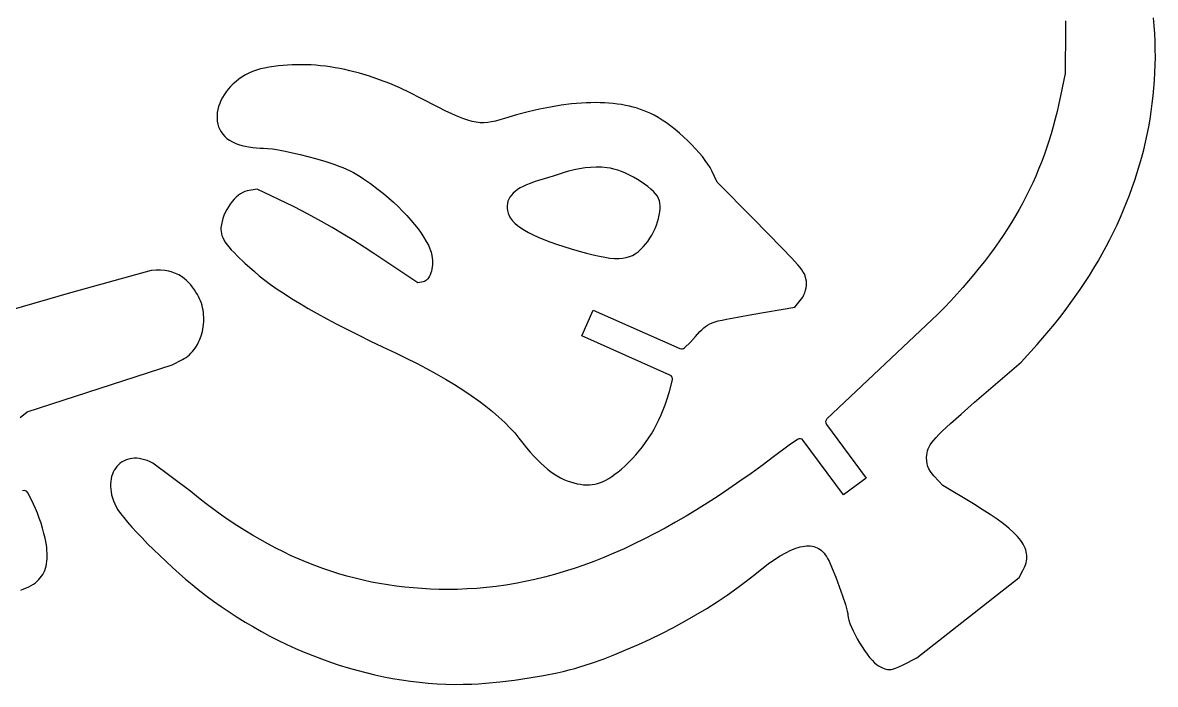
# Model space of a CAD drawing. Header units: millimetres. Extents: x 730 to 1091, y 114 to 329.
# Drawn here: x 976.5 to 1057, y 195.6 to 242.7 of the extents above; entities that cross this region are included whole.
import ezdxf

# ---------------------------------------------------------------- set-up
doc = ezdxf.new("R2010")
doc.units = ezdxf.units.MM

msp = doc.modelspace()

# ---------------------------------------------------------------- linework, layer by layer
at = {"flags": 128}
for points in [[(1050.629584, 242.796758), (1050.632606, 242.219983), (1050.625139, 239.044983), (1050.295145, 237.457483), (1050.174927, 236.901139), (1050.047323, 236.353727), (1049.912089, 235.814812), (1049.768981, 235.283961), (1049.617755, 234.76074), (1049.458168, 234.244715), (1049.289976, 233.735452), (1049.112936, 233.232516), (1048.926803, 232.735475), (1048.731333, 232.243893), (1048.526284, 231.757338), (1048.311411, 231.275374), (1048.086471, 230.797569), (1047.85122, 230.323488), (1047.605413, 229.852697), (1047.348809, 229.384762), (1047.081162, 228.91925), (1046.802229, 228.455726), (1046.511766, 227.993756), (1046.20953, 227.532907), (1045.895277, 227.072744), (1045.568762, 226.612833), (1045.229743, 226.152741), (1044.877976, 225.692034), (1044.513217, 225.230277), (1044.135222, 224.767037), (1043.743747, 224.301879), (1043.33855, 223.83437), (1042.919385, 223.364076), (1042.486009, 222.890563), (1042.038179, 222.413397), (1041.575651, 221.932143), (1033.68533, 214.50688, 0.380128), (1033.649811, 214.109903), (1036.476976, 210.291105), (1034.869545, 209.101078), (1032.005125, 212.970197, 0.40913), (1031.589726, 213.035875), (1031.007337, 212.620195), (1029.890755, 211.794127), (1029.087914, 211.196817), (1028.292909, 210.62016), (1027.505469, 210.064044), (1026.725323, 209.528361), (1025.952198, 209.012998), (1025.185824, 208.517846), (1024.425928, 208.042795), (1023.672239, 207.587733), (1022.924485, 207.15255), (1022.182395, 206.737136), (1021.445698, 206.341381), (1020.714121, 205.965173), (1019.987393, 205.608403), (1019.265243, 205.270959), (1018.547399, 204.952732), (1017.833589, 204.653611), (1017.123543, 204.373485), (1016.416987, 204.112244), (1015.713651, 203.869777), (1015.013264, 203.645975), (1014.315552, 203.440726), (1013.620246, 203.25392), (1012.927073, 203.085447), (1012.235763, 202.935195), (1011.546042, 202.803055), (1010.85764, 202.688917), (1010.170285, 202.592669), (1009.483706, 202.514201), (1008.797631, 202.453402), (1008.111788, 202.410163), (1007.425906, 202.384373), (1006.739713, 202.375921), (1006.118117, 202.382518), (1005.501582, 202.402025), (1004.88993, 202.434512), (1004.282982, 202.480046), (1003.68056, 202.538696), (1003.082484, 202.610528), (1002.488576, 202.695611), (1001.898658, 202.794013), (1001.312551, 202.905802), (1000.730077, 203.031046), (1000.151057, 203.169813), (999.575312, 203.322171), (999.002664, 203.488187), (998.432934, 203.66793), (997.865944, 203.861468), (997.301514, 204.068869), (996.739468, 204.2902), (996.179625, 204.52553), (995.621807, 204.774927), (995.065836, 205.038458), (994.511534, 205.316191), (993.958721, 205.608196), (993.407219, 205.914538), (992.856849, 206.235287), (992.307433, 206.570511), (991.758793, 206.920276), (991.210749, 207.284652), (990.663123, 207.663707), (990.115737, 208.057507), (989.568411, 208.466122), (989.020968, 208.889619), (988.473229, 209.328066), (985.788878, 211.351494), (985.587125, 211.451263), (985.388885, 211.533347), (985.194582, 211.598247), (985.00464, 211.646465), (984.81948, 211.678501), (984.639525, 211.694856), (984.4652, 211.69603), (984.296927, 211.682524), (984.135128, 211.654838), (983.980227, 211.613474), (983.832647, 211.558932), (983.69281, 211.491712), (983.56114, 211.412315), (983.43806, 211.321243), (983.323993, 211.218995), (983.219361, 211.106072), (983.124588, 210.982975), (983.040097, 210.850205), (982.966311, 210.708262), (982.903652, 210.557646), (982.852544, 210.39886), (982.813409, 210.232402), (982.786671, 210.058774), (982.772753, 209.878477), (982.772077, 209.692011), (982.785067, 209.499877), (982.812145, 209.302575), (982.853735, 209.100606), (982.91026, 208.894471), (982.982142, 208.684671), (983.069804, 208.471706), (983.173671, 208.256076), (983.302094, 208.038993), (983.482548, 207.781105), (983.710641, 207.486844), (983.98198, 207.160638), (984.292174, 206.806917), (984.636831, 206.430112), (985.011559, 206.03465), (985.411966, 205.624963), (985.833659, 205.205481), (986.272248, 204.780631), (986.72334, 204.354846), (987.182543, 203.932553), (987.645466, 203.518183), (988.107715, 203.116165), (988.564901, 202.73093), (989.01263, 202.366907), (989.545893, 201.951452), (990.088313, 201.547765), (990.639455, 201.155997), (991.198885, 200.776298), (991.766165, 200.408818), (992.340862, 200.053708), (992.922538, 199.711118), (993.51076, 199.381197), (994.105092, 199.064097), (994.705097, 198.759968), (995.310342, 198.468959), (995.920389, 198.191222), (996.534805, 197.926906), (997.153153, 197.676162), (997.774999, 197.43914), (998.399906, 197.21599), (999.027439, 197.006863), (999.657163, 196.811909), (1000.288642, 196.631278), (1000.921442, 196.46512), (1001.555126, 196.313586), (1002.189259, 196.176827), (1002.823406, 196.054991), (1003.457132, 195.94823), (1004.09, 195.856694), (1004.721576, 195.780533), (1005.351424, 195.719898), (1005.979108, 195.674939), (1006.604194, 195.645805), (1007.226246, 195.632648), (1007.844828, 195.635617), (1008.459505, 195.654863)], [(993.725942, 239.431585), (993.430926, 239.365579), (993.146708, 239.282356), (992.873699, 239.182982), (992.612307, 239.068526), (992.362942, 238.940052), (992.126012, 238.798628), (991.901927, 238.645322), (991.691095, 238.4812), (991.493927, 238.307328), (991.310831, 238.124775), (991.142215, 237.934606), (990.988489, 237.737889), (990.850063, 237.535692), (990.727344, 237.32908), (990.620742, 237.11912), (990.530668, 236.906879), (990.457528, 236.693425), (990.401733, 236.479825), (990.363691, 236.267145), (990.343811, 236.056451), (990.342504, 235.848813), (990.360177, 235.645294), (990.39724, 235.446965), (990.454102, 235.25489), (990.531171, 235.070137), (990.628858, 234.893772), (990.747571, 234.726864), (990.887719, 234.570478), (991.04971, 234.425681), (991.233955, 234.293541), (991.440862, 234.175124), (991.670842, 234.071498), (991.86942, 234.001825), (992.097976, 233.937264), (992.348412, 233.879197), (992.612628, 233.829006), (992.882528, 233.788071), (993.150011, 233.757776), (993.406979, 233.739501), (993.645335, 233.734629), (993.918768, 233.721693), (994.276273, 233.680307), (994.702698, 233.613474), (995.1829, 233.524196), (995.701728, 233.415476), (996.244036, 233.290314), (996.794675, 233.151713), (997.338498, 233.002677), (998.077107, 232.782621), (998.716587, 232.570459), (999.006564, 232.463697), (999.280647, 232.354542), (999.541803, 232.241536), (999.792994, 232.123222), (1000.037184, 231.998147), (1000.277336, 231.864853), (1000.516414, 231.721884), (1000.75738, 231.567784), (1001.256835, 231.220368), (1001.799408, 230.810959), (1002.169317, 230.51513), (1002.528849, 230.210774), (1002.876471, 229.899782), (1003.210647, 229.584041), (1003.529843, 229.265443), (1003.832526, 228.945876), (1004.117161, 228.627231), (1004.382214, 228.311398), (1004.626153, 228.000264), (1004.847442, 227.69572), (1005.044547, 227.399656), (1005.215934, 227.113963), (1005.360069, 226.840527), (1005.475418, 226.581241), (1005.560448, 226.337994), (1005.613623, 226.112673), (1005.637383, 225.943035), (1005.650983, 225.77508), (1005.654802, 225.609949), (1005.649222, 225.44878), (1005.634625, 225.292714), (1005.611389, 225.142891), (1005.579897, 225.000452), (1005.540529, 224.866534), (1005.493665, 224.742281), (1005.439688, 224.628831), (1005.378976, 224.527323), (1005.311912, 224.438899), (1005.238876, 224.364698), (1005.160249, 224.30586), (1005.076411, 224.263527), (1004.987744, 224.238835), (1004.609402, 224.174405), (1001.489068, 226.259854), (1000.809535, 226.704035), (1000.073672, 227.167244), (999.304871, 227.635852), (998.526523, 228.096231), (997.762026, 228.534749), (997.034769, 228.937779), (996.368148, 229.291689), (995.785555, 229.582851), (993.202376, 230.8204), (992.476444, 230.696777), (992.324928, 230.657343), (992.170985, 230.591495), (992.016157, 230.501392), (991.861984, 230.389188), (991.710009, 230.257044), (991.561774, 230.107116), (991.41882, 229.941562), (991.282686, 229.762537), (991.154916, 229.572201), (991.03705, 229.372708), (990.93063, 229.16622), (990.837198, 228.954891), (990.758294, 228.740879), (990.695459, 228.526342), (990.650237, 228.313436), (990.624168, 228.10432), (990.618878, 227.957982), (990.626981, 227.814365), (990.649992, 227.671465), (990.689429, 227.527274), (990.746805, 227.379788), (990.823637, 227.226999), (990.921441, 227.066903), (991.041733, 226.897494), (991.186028, 226.716764), (991.355842, 226.52271), (991.552692, 226.313323), (991.778093, 226.086599), (992.320609, 225.573114), (992.995518, 224.96621), (993.345136, 224.668996), (993.731205, 224.3635), (994.153828, 224.049663), (994.613105, 223.727428), (995.109136, 223.396738), (995.642022, 223.057533), (996.211862, 222.709756), (996.81876, 222.353349), (997.462814, 221.988253), (998.144125, 221.614411), (998.862794, 221.231765), (999.618922, 220.840256), (1000.412609, 220.439827), (1001.243955, 220.030418), (1002.113063, 219.611975), (1003.02003, 219.184436), (1003.78362, 218.819907), (1004.522905, 218.450492), (1005.236954, 218.076831), (1005.924837, 217.699568), (1006.585625, 217.319344), (1007.218386, 216.936802), (1007.822189, 216.552583), (1008.396106, 216.167329), (1008.939206, 215.781684), (1009.450558, 215.396287), (1009.929232, 215.011782), (1010.374297, 214.628812), (1010.784824, 214.248016), (1011.159882, 213.870039), (1011.498542, 213.495521), (1011.799871, 213.125105), (1012.07783, 212.768895), (1012.346407, 212.437686), (1012.606649, 212.130623), (1012.859606, 211.846853), (1013.10633, 211.585525), (1013.347871, 211.345784), (1013.585276, 211.126776), (1013.819597, 210.92765), (1014.051883, 210.74755), (1014.283185, 210.585625), (1014.514552, 210.44102), (1014.747035, 210.312884), (1014.981682, 210.200361), (1015.219544, 210.102599), (1015.461671, 210.018745), (1015.709113, 209.947945), (1015.946114, 209.891971), (1016.17239, 209.849567), (1016.389491, 209.821185), (1016.59897, 209.807279), (1016.80238, 209.808304), (1017.001271, 209.824712), (1017.197195, 209.856959), (1017.391705, 209.905497), (1017.586352, 209.970781), (1017.782688, 210.053266), (1017.982265, 210.153404), (1018.186633, 210.271649), (1018.397347, 210.408455), (1018.615956, 210.564277), (1018.844013, 210.739568), (1019.083071, 210.934781), (1019.350926, 211.168495), (1019.611653, 211.414673), (1019.864891, 211.672766), (1020.110279, 211.942224), (1020.347457, 212.222496), (1020.576065, 212.513032), (1020.795743, 212.813284), (1021.006129, 213.122699), (1021.206866, 213.44073), (1021.397589, 213.766827), (1021.577941, 214.100438), (1021.747562, 214.441014), (1021.90609, 214.788006), (1022.053165, 215.140863), (1022.188427, 215.499034), (1022.311516, 215.861972), (1022.491508, 216.444423), (1022.701309, 217.262665, 0.365744), (1022.532837, 217.611192), (1016.269012, 220.402943), (1017.083195, 222.229718), (1023.234164, 219.488267, 0.30836), (1023.56667, 219.548412), (1023.979939, 219.954932), (1024.352864, 220.357127), (1024.659991, 220.697349), (1024.796078, 220.837012), (1024.928298, 220.959405), (1025.062488, 221.066802), (1025.204486, 221.161472), (1025.36013, 221.245689), (1025.535259, 221.321725), (1025.735711, 221.391851), (1025.967324, 221.458339), (1026.235934, 221.523461), (1026.547382, 221.58949), (1027.32214, 221.733354), (1028.338301, 221.908104), (1031.41145, 222.431447), (1031.876654, 223.021954), (1031.967723, 223.154384), (1032.048081, 223.304625), (1032.116297, 223.467482), (1032.170941, 223.637756), (1032.210586, 223.810249), (1032.2338, 223.979765), (1032.239154, 224.141108), (1032.225219, 224.289079), (1032.171706, 224.548879), (1032.133512, 224.671099), (1032.080767, 224.79633), (1032.008275, 224.930669), (1031.910843, 225.080216), (1031.783274, 225.251065), (1031.620375, 225.449317), (1031.167806, 225.952418), (1030.511578, 226.638301), (1028.421909, 228.753543), (1025.881378, 231.310625), (1025.499118, 232.126663), (1025.377775, 232.358025), (1025.22413, 232.605396), (1025.041269, 232.865793), (1024.832281, 233.136232), (1024.600253, 233.413728), (1024.348273, 233.695298), (1024.079427, 233.977956), (1023.796805, 234.25872), (1023.503492, 234.534604), (1023.202577, 234.802625), (1022.897149, 235.059798), (1022.590293, 235.303139), (1022.285098, 235.529664), (1021.984651, 235.736389), (1021.692041, 235.920329), (1021.410353, 236.078501), (1021.180187, 236.193406), (1020.943068, 236.300415), (1020.699036, 236.399528), (1020.448128, 236.490746), (1020.190382, 236.57407), (1019.925835, 236.649501), (1019.654524, 236.717039), (1019.376488, 236.776686), (1019.091764, 236.828442), (1018.800389, 236.872309), (1018.502401, 236.908286), (1018.197837, 236.936374), (1017.886735, 236.956576), (1017.569132, 236.968891), (1017.245068, 236.973319), (1016.914576, 236.969864), (1016.577698, 236.958524), (1016.23447, 236.939301), (1015.529111, 236.877208), (1014.798803, 236.783592), (1014.043843, 236.658461), (1013.264534, 236.501819), (1012.461175, 236.313674), (1011.634068, 236.094033), (1010.783511, 235.842903), (1010.449801, 235.743101), (1010.142588, 235.660993), (1009.855067, 235.598238), (1009.580434, 235.556493), (1009.311888, 235.537419), (1009.042624, 235.542671), (1008.765841, 235.573909), (1008.474733, 235.632792), (1008.162499, 235.720977), (1007.822336, 235.840123), (1007.447438, 235.991888), (1007.031005, 236.17793), (1006.566233, 236.399908), (1006.046318, 236.659479), (1004.813848, 237.298038), (1004.0727, 237.672795), (1003.338665, 238.01523), (1002.611596, 238.325372), (1001.891345, 238.60325), (1001.177762, 238.848892), (1000.470698, 239.062328), (999.770006, 239.243585), (999.422002, 239.322155), (999.075536, 239.392692), (998.730588, 239.455198), (998.387139, 239.509677), (998.045172, 239.556133), (997.704668, 239.594571), (997.365608, 239.624991), (997.027973, 239.6474), (996.691745, 239.661799), (996.356906, 239.668193), (996.023437, 239.666585), (995.691317, 239.65698), (995.360533, 239.63938), (995.031061, 239.613788), (994.702884, 239.58021), (994.375986, 239.538647), (994.050344, 239.489104), (993.725942, 239.431585)], [(976.409458, 202.33556), (976.61035, 202.409197), (976.798697, 202.487896), (976.974698, 202.571811), (977.138552, 202.661095), (977.290459, 202.755901), (977.430617, 202.856383), (977.559224, 202.962693), (977.676481, 203.074984), (977.782587, 203.19341), (977.877739, 203.318123), (977.962138, 203.449278), (978.035982, 203.587026), (978.09947, 203.731521), (978.152801, 203.882916), (978.196174, 204.041365), (978.229789, 204.20702), (978.253844, 204.380034), (978.268538, 204.560561), (978.27407, 204.748754), (978.27064, 204.944765), (978.258445, 205.148749), (978.237686, 205.360857), (978.191753, 205.67721), (978.125918, 206.013144), (978.042539, 206.36306), (977.943978, 206.721356), (977.832594, 207.082431), (977.710749, 207.440684), (977.580802, 207.790516), (977.445114, 208.126323), (977.306045, 208.442506), (977.165955, 208.733464), (976.895248, 209.240992, 0.38514), (976.516568, 209.37731)]]:
    msp.add_lwpolyline(points, format="xyb", dxfattribs=at)
for points in [[(1008.459505, 195.654863), (1008.934022, 195.680512), (1009.425587, 195.715453), (1010.445753, 195.810975), (1011.491783, 195.936966), (1012.535462, 196.088958), (1013.548571, 196.262485), (1014.502892, 196.453083), (1014.949189, 196.553387), (1015.370209, 196.656284), (1015.762422, 196.761216), (1016.122303, 196.867624), (1016.943061, 197.136233), (1017.773558, 197.432047), (1018.61048, 197.753316), (1019.450514, 198.098286), (1020.290347, 198.465206), (1021.126667, 198.852325), (1021.956162, 199.25789), (1022.775518, 199.68015), (1023.581422, 200.117352), (1024.370562, 200.567745), (1025.139625, 201.029578), (1025.885298, 201.501097), (1026.604269, 201.980552), (1027.293224, 202.466191), (1027.948851, 202.956261), (1028.567838, 203.449011), (1029.056502, 203.84074), (1029.519469, 204.190086), (1029.957367, 204.497206), (1030.370823, 204.762257), (1030.760464, 204.985394), (1031.126916, 205.166776), (1031.301642, 205.241856), (1031.470807, 205.306557), (1031.634488, 205.360896), (1031.792763, 205.404894), (1031.945712, 205.438571), (1032.093412, 205.461945), (1032.235942, 205.475036), (1032.37338, 205.477865), (1032.505805, 205.470449), (1032.633295, 205.45281), (1032.755928, 205.424967), (1032.873783, 205.386938), (1032.986939, 205.338745), (1033.095472, 205.280405), (1033.199462, 205.211939), (1033.298988, 205.133367), (1033.394127, 205.044708), (1033.484958, 204.945981), (1033.57156, 204.837206), (1033.65401, 204.718403), (1033.736266, 204.576542), (1033.833088, 204.384033), (1034.059458, 203.876951), (1034.311186, 203.256921), (1034.566335, 202.583707), (1034.802969, 201.917073), (1034.999152, 201.316782), (1035.132948, 200.842599), (1035.169596, 200.671474), (1035.182421, 200.554287), (1035.199174, 200.386423), (1035.247227, 200.185291), (1035.323279, 199.956372), (1035.424025, 199.705151), (1035.54616, 199.437108), (1035.686382, 199.157729), (1035.841385, 198.872494), (1036.007867, 198.586887), (1036.182522, 198.306391), (1036.362048, 198.036488), (1036.54314, 197.782662), (1036.722495, 197.550394), (1036.896807, 197.345168), (1037.062774, 197.172466), (1037.217092, 197.037772), (1037.28885, 196.98639), (1037.356456, 196.946567), (1037.599007, 196.82661), (1037.804472, 196.742473), (1037.898025, 196.714064), (1037.98798, 196.694883), (1038.076227, 196.685019), (1038.164658, 196.684565), (1038.255163, 196.69361), (1038.349634, 196.712246), (1038.558037, 196.778652), (1038.804995, 196.884509), (1039.105636, 197.030544), (1040.077213, 197.516635), (1047.351058, 203.224624), (1047.616739, 203.721055), (1047.68668, 203.859879), (1047.746765, 203.996942), (1047.796823, 204.132477), (1047.836679, 204.266718), (1047.86616, 204.399899), (1047.885091, 204.532254), (1047.893299, 204.664018), (1047.890612, 204.795423), (1047.876853, 204.926705), (1047.851851, 205.058096), (1047.815432, 205.189831), (1047.767421, 205.322144), (1047.707645, 205.455268), (1047.63593, 205.589438), (1047.552104, 205.724887), (1047.455991, 205.861849), (1047.347418, 206.000559), (1047.226213, 206.141251), (1047.0922, 206.284157), (1046.945206, 206.429512), (1046.611581, 206.728506), (1046.22395, 207.040103), (1045.780921, 207.366175), (1045.281106, 207.708593), (1044.723115, 208.069228), (1044.105559, 208.449953), (1041.929296, 209.764821), (1041.315061, 210.41918), (1041.162451, 210.59469), (1041.036609, 210.768803), (1040.936503, 210.944509), (1040.861102, 211.124795), (1040.809372, 211.312652), (1040.780283, 211.511067), (1040.772801, 211.723031), (1040.785894, 211.951532), (1040.804761, 212.091097), (1040.835807, 212.228184), (1040.881943, 212.365984), (1040.946077, 212.507692), (1041.031117, 212.656499), (1041.139972, 212.815597), (1041.275551, 212.98818), (1041.440762, 213.17744), (1041.638514, 213.386569), (1041.871716, 213.61876), (1042.456103, 214.165098), (1043.217193, 214.841995), (1044.178255, 215.67499), (1047.485546, 218.520456), (1048.61898, 219.786886), (1049.038894, 220.263697), (1049.448177, 220.743841), (1049.846819, 221.227249), (1050.234812, 221.713852), (1050.612143, 222.203578), (1050.978804, 222.69636), (1051.334783, 223.192125), (1051.680071, 223.690806), (1052.014658, 224.192332), (1052.338533, 224.696633), (1052.651685, 225.20364), (1052.954106, 225.713283), (1053.245784, 226.225491), (1053.52671, 226.740195), (1053.796873, 227.257325), (1054.056262, 227.776812), (1054.304869, 228.298586), (1054.542682, 228.822576), (1054.769692, 229.348714), (1054.985888, 229.876928), (1055.191259, 230.40715), (1055.385797, 230.939309), (1055.56949, 231.473336), (1055.742328, 232.009162), (1055.904302, 232.546715), (1056.0554, 233.085926), (1056.195613, 233.626726), (1056.324931, 234.169045), (1056.443343, 234.712813), (1056.550839, 235.25796), (1056.647409, 235.804416), (1056.733043, 236.352111), (1056.80773, 236.900976), (1056.87146, 237.450941), (1056.924224, 238.001936), (1056.96601, 238.553891), (1056.996809, 239.106737), (1057.016611, 239.660403), (1057.025404, 240.21482), (1057.02318, 240.769918), (1057.009928, 241.325627), (1056.985637, 241.881878), (1056.950298, 242.4386), (1056.9039, 242.995724)], [(1013.179652, 231.431482), (1012.877274, 231.335051), (1012.597683, 231.234581), (1012.3407, 231.129896), (1012.106142, 231.020824), (1011.893828, 230.907186), (1011.703576, 230.78881), (1011.535204, 230.665519), (1011.38853, 230.537139), (1011.263373, 230.403494), (1011.159551, 230.264409), (1011.076882, 230.119708), (1011.015184, 229.969218), (1010.974276, 229.812763), (1010.953976, 229.650166), (1010.954103, 229.481253), (1010.974474, 229.305851), (1011.020776, 229.119857), (1011.096048, 228.937586), (1011.200875, 228.758684), (1011.335842, 228.582802), (1011.501535, 228.40959), (1011.698534, 228.238696), (1011.927427, 228.069771), (1012.188798, 227.902464), (1012.48323, 227.736425), (1012.811309, 227.571301), (1013.173617, 227.406745), (1013.570742, 227.242405), (1014.003265, 227.07793), (1014.471772, 226.91297), (1014.976847, 226.747175), (1015.519075, 226.580194), (1016.087109, 226.414255), (1016.606804, 226.271187), (1017.081419, 226.151078), (1017.514217, 226.054016), (1017.908459, 225.980091), (1018.267406, 225.929391), (1018.59432, 225.902005), (1018.892462, 225.898021), (1019.165094, 225.917529), (1019.415478, 225.960617), (1019.646874, 226.027374), (1019.862544, 226.117888), (1020.06575, 226.232248), (1020.259753, 226.370543), (1020.447814, 226.532861), (1020.633195, 226.719292), (1020.799613, 226.91042), (1020.956343, 227.115499), (1021.102654, 227.33223), (1021.237821, 227.558314), (1021.361112, 227.791452), (1021.471799, 228.029344), (1021.569154, 228.269692), (1021.652448, 228.510196), (1021.720952, 228.748558), (1021.773937, 228.982479), (1021.810675, 229.209658), (1021.830436, 229.427799), (1021.832493, 229.6346), (1021.816115, 229.827764), (1021.780574, 230.004992), (1021.725142, 230.163982), (1021.638045, 230.322006), (1021.514325, 230.487704), (1021.357771, 230.658819), (1021.172166, 230.833097), (1020.961298, 231.00828), (1020.728954, 231.182111), (1020.478917, 231.352336), (1020.214977, 231.516698), (1019.940916, 231.672941), (1019.660523, 231.818808), (1019.377583, 231.952043), (1019.095881, 232.07039), (1018.819206, 232.171594), (1018.551341, 232.253397), (1018.296074, 232.313544), (1018.057191, 232.349778), (1017.672594, 232.378191), (1017.28446, 232.385097), (1016.893965, 232.370631), (1016.50228, 232.334934), (1016.110578, 232.278143), (1015.720034, 232.200396), (1015.331821, 232.101834), (1014.947113, 231.982593), (1014.218569, 231.74982), (1013.179652, 231.431482)], [(976.351463, 214.58847), (976.841796, 215.001948), (987.160546, 218.343434), (987.883672, 218.710666), (988.015908, 218.783825), (988.142792, 218.866011), (988.264219, 218.956782), (988.380088, 219.055695), (988.490297, 219.162307), (988.594743, 219.276175), (988.693324, 219.396858), (988.785937, 219.523911), (988.872481, 219.656892), (988.952852, 219.795359), (989.026948, 219.938868), (989.094668, 220.086977), (989.210567, 220.395223), (989.299729, 220.716555), (989.361337, 221.04743), (989.39457, 221.384306), (989.398611, 221.723641), (989.389429, 221.893124), (989.372641, 222.061893), (989.348145, 222.229505), (989.315839, 222.395518), (989.275621, 222.55949), (989.227389, 222.720976), (989.171039, 222.879535), (989.10647, 223.034723), (989.033579, 223.186098), (988.952264, 223.333218), (988.846901, 223.50578), (988.733394, 223.678069), (988.610632, 223.848279), (988.477504, 224.014609), (988.332898, 224.175254), (988.175703, 224.328411), (988.004808, 224.472277), (987.819102, 224.605049), (987.617473, 224.724923), (987.39881, 224.830095), (987.162001, 224.918764), (986.905936, 224.989124), (986.629504, 225.039374), (986.331592, 225.067709), (986.011089, 225.072326), (985.666886, 225.051422), (979.937257, 223.453726), (974.830634, 221.979358)]]:
    msp.add_lwpolyline(points, dxfattribs=at)

doc.saveas('drawing.dxf')
